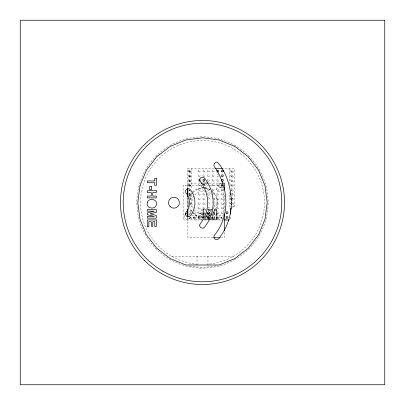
<?xml version="1.0" encoding="UTF-8"?>
<svg xmlns="http://www.w3.org/2000/svg" width="405" height="405" viewBox="0 0 405 405"><rect width="100%" height="100%" fill="white"/><g stroke="black" fill="none" stroke-linecap="round" stroke-linejoin="round"><path stroke-width="0.3" stroke-dasharray="2.02 1.52" d="M230.561 208.489L234.206 206.666L234.206 168.394L222.968 168.394M214.225 168.394L187.368 168.394L187.368 187.895M199.822 183.09L187.885 183.09L187.885 188.117M209.248 183.09L221.819 183.09M219.778 183.283L221.484 183.283M203.285 184.538L204.378 184.538L204.378 186.016M203.285 184.731L204.378 184.731M221.51 184.731L222.603 184.731M203.285 184.923L204.378 184.923M221.51 184.923L222.603 184.923M201.204 185.252L183.131 185.252L183.131 219.971L201.994 219.971M203.7 185.252L207.436 185.252M209.927 185.252L222.391 185.252M221.51 185.384L222.603 185.384M221.51 185.632L222.603 185.632M221.51 185.824L222.603 185.824M221.51 186.016L222.603 186.016M201.553 187.464L203.259 187.464M203.831 187.464L206.11 187.464M219.778 187.464L223.195 187.464M204.398 187.652L201.553 187.652L201.553 185.156M204.97 187.652L206.11 187.652L206.11 183.718M224.335 187.652L219.778 187.652L219.778 183.09M187.368 206.666L191.742 206.666L191.742 192.866M234.206 206.666L229.832 206.666L229.832 191.611M204.727 213.01L200.308 213.01L200.308 214.863L205.983 214.863M207.238 213.01L210.377 213.01M212.888 213.01L217.941 213.01L217.941 214.863L212.26 214.863M206.611 214.863L211.633 214.863M211.213 215.597L191.742 215.597L191.742 219.971M211.84 215.597L224.39 215.597M203.68 217.237L202.586 217.237L202.586 218.33L203.68 218.33M209.648 218.244L205.624 218.244L205.624 215.875M209.896 218.244L212.949 218.244L212.949 212.321M204.368 219.024L209.947 219.024M210.565 219.024L215.526 219.024L215.526 219.383M201.629 219.145L201.108 219.383L203.477 219.383M208.651 219.145L203.477 219.145L203.477 209.36M214.923 219.145L209.122 219.145L209.122 209.36M216.619 219.186L217.282 219.383L204.343 219.383M204.272 219.971L223.069 219.971M213.02 237.765L187.885 237.765L187.885 217.657M220.563 237.765L224.335 237.765L224.335 232.111M171.517 256.162L233.482 256.162M190.856 209.846L191.833 211.116M230.561 216.953L230.561 219.971M229.832 168.394L229.832 184.083M225.641 218.725L225.641 219.971M224.335 195.033L224.335 210.742M223.636 189.044L223.636 214.969M222.603 184.538L222.603 186.477L221.51 186.477L221.51 184.538M219.08 215.597L219.08 219.971M216.761 219.383L216.761 209.36L201.629 209.36L201.629 219.383M216.619 209.36L216.619 219.383M216.113 209.36L216.113 219.383M214.772 209.36L214.772 219.383M214.518 209.36L214.523 219.971M212.291 213.506L212.291 218.244M211.445 209.36L211.445 211.137M211.445 217.06L211.445 218.244M210.965 209.36L210.965 212.914M210.114 209.36L210.114 214.69M209.648 209.36L209.648 215.875M208.798 209.36L208.798 218.244M208.332 209.36L208.332 218.244M207.968 256.162L207.968 264.997M207.481 212.321L207.481 218.244M207.061 212.321L207.061 218.244M206.216 215.283L206.216 218.244M205.624 209.36L205.624 211.137M205.411 216.224L205.411 219.971M203.74 209.36L203.74 216.255M203.133 209.36L203.133 217.814M202.277 209.36L202.277 219.383M200.855 215.597L200.855 219.971M197.032 256.162L197.032 264.364M196.298 215.597L196.298 219.971M191.742 168.394L191.742 189.1M187.885 198.177L187.885 206.975M187.368 197.255L187.368 208.023M187.368 216.847L187.368 219.971M222.816 218.118A0.911 0.911 0 0 1 222.598 218.209M222.36 218.239A0.911 0.911 0 0 1 221.454 217.409A0.911 0.911 0 0 1 222.203 216.432A0.911 0.911 0 0 1 223.241 217.095M222.816 185.718A0.911 0.911 0 0 1 221.484 185.161A0.911 0.911 0 0 1 222.36 184.017M218.644 175.669A0.911 0.911 0 0 1 217.576 176.565A0.911 0.911 0 0 1 216.877 175.355A0.911 0.911 0 0 1 218.189 174.879M213.562 198.025A0.911 0.911 0 0 1 213.562 199.604M213.106 211.79A0.911 0.911 0 0 1 213.987 212.939A0.911 0.911 0 0 1 212.65 213.491M212.65 193.398A0.911 0.911 0 0 1 213.987 193.949A0.911 0.911 0 0 1 213.106 195.094M213.562 207.284A0.911 0.911 0 0 1 213.562 208.864M213.749 204.09A0.911 0.911 0 0 1 213.562 204.231M212.316 202.986A0.911 0.911 0 0 1 212.65 202.652M208.018 198.025A0.911 0.911 0 0 1 209.385 198.815A0.911 0.911 0 0 1 208.018 199.604M208.474 185.839A0.911 0.911 0 0 1 208.241 185.809M208.018 185.718A0.911 0.911 0 0 1 207.684 185.384M209.122 217.976A0.911 0.911 0 0 1 207.618 217.642A0.911 0.911 0 0 1 208.555 216.422A0.911 0.911 0 0 1 209.263 217.784M208.018 207.284A0.911 0.911 0 0 1 209.385 208.074A0.911 0.911 0 0 1 208.018 208.864M208.474 202.53A0.911 0.911 0 0 1 209.385 203.442A0.911 0.911 0 0 1 208.474 204.353M203.204 184.28A0.911 0.911 0 0 1 204.636 184.472A0.911 0.911 0 0 1 204.079 185.809M203.057 217.784A0.911 0.911 0 0 1 203.609 216.452M204.302 190.345A0.911 0.911 0 0 1 203.006 189.904A0.911 0.911 0 0 1 203.609 188.674M198.982 181.177A0.911 0.911 0 0 1 198.982 179.415M189.96 197.903A0.911 0.911 0 0 1 190.871 198.815A0.911 0.911 0 0 1 189.96 199.726M190.416 202.652A0.911 0.911 0 0 1 190.416 204.231M190.841 212.939A0.911 0.911 0 0 1 189.373 213.4A0.911 0.911 0 0 1 189.575 211.876A0.911 0.911 0 0 1 190.871 212.701M190.841 217.095A0.911 0.911 0 0 1 189.17 217.784M189.96 190.466A0.911 0.911 0 0 1 189.505 190.345M189.312 190.198A0.911 0.911 0 0 1 189.079 189.793M230.83 189.1A0.911 0.911 0 0 1 232.207 188.857A0.911 0.911 0 0 1 232.207 190.254A0.911 0.911 0 0 1 230.83 190.011M231.857 193.306A0.911 0.911 0 0 1 231.857 195.063M231.857 197.934A0.911 0.911 0 0 1 231.857 199.695M232.409 202.986A0.911 0.911 0 0 1 232.409 203.897M222.183 219.07A0.911 0.911 0 0 1 221.535 217.951A0.911 0.911 0 0 1 222.654 217.308M208.529 219.1A0.911 0.911 0 0 1 207.74 217.733A0.911 0.911 0 0 1 209.319 217.733M204.814 218.189A0.911 0.911 0 0 1 204.545 218.832M203.021 218.422A0.911 0.911 0 0 1 203.021 217.951M203.113 217.733A0.911 0.911 0 0 1 203.447 217.399M189.778 217.308A0.911 0.911 0 0 1 190.922 218.189A0.911 0.911 0 0 1 189.778 219.07A0.911 0.911 0 0 1 189.226 217.733M190.416 190.927A0.911 0.911 0 0 1 189.079 189.904M189.96 198.485A0.911 0.911 0 0 1 190.871 199.397A0.911 0.911 0 0 1 189.96 200.308M190.416 203.239A0.911 0.911 0 0 1 190.416 204.814M231.776 194.122A0.911 0.911 0 0 1 233.067 194.122A0.911 0.911 0 0 1 233.067 195.412A0.911 0.911 0 0 1 231.776 195.412M231.776 198.754A0.911 0.911 0 0 1 233.067 198.754A0.911 0.911 0 0 1 233.067 200.04A0.911 0.911 0 0 1 231.776 200.04M232.424 203.113A0.911 0.911 0 0 1 233.265 204.373A0.911 0.911 0 0 1 231.776 204.672M211.157 190.411A14.464 14.464 0 0 1 211.157 214.817M210.62 215.141A14.464 14.464 0 0 1 204.014 217.065M203.386 217.08A14.464 14.464 0 0 1 193.155 212.843M191.909 211.42A14.464 14.464 0 0 1 189.793 207.557M189.793 197.67A14.464 14.464 0 0 1 192.724 192.836M193.155 192.385A14.464 14.464 0 0 1 203.386 188.148M205.274 188.269A14.464 14.464 0 0 1 210.068 189.783M190.021 217.369A2.891 2.891 0 0 1 186.33 219.135A2.891 2.891 0 0 1 184.564 215.445M188.927 214.022A2.891 2.891 0 0 1 189.899 215.156M214.022 198.05A11.573 11.573 0 0 1 213.627 208.008M210.544 211.709A11.573 11.573 0 0 1 205.634 213.967M205.041 214.068A11.573 11.573 0 0 1 194.294 209.775M193.286 208.261A11.573 11.573 0 0 1 204.753 191.125M205.35 191.211A11.573 11.573 0 0 1 212.093 194.992M189.803 198.172A0.911 0.911 0 0 1 189.803 199.457M188.365 199.27A0.911 0.911 0 0 1 188.365 198.359M188.922 193.306A0.911 0.911 0 0 1 190.066 194.182A0.911 0.911 0 0 1 188.922 195.063M188.512 204.09A0.911 0.911 0 0 1 188.922 202.561M189.611 190.345A0.911 0.911 0 0 1 188.922 190.436M197.529 264.268A61.965 61.965 0 0 1 149.683 170.09A61.965 61.965 0 0 1 255.317 170.09A61.965 61.965 0 0 1 207.471 264.268M216.214 265.731A64.699 64.699 0 0 1 188.786 265.731M212.012 191.454A14.58 14.58 0 0 1 212.807 212.807M209.79 215.126A14.58 14.58 0 0 1 206.272 216.584M203.583 217.04A14.58 14.58 0 0 1 189.368 208.828M188.285 205.75A14.58 14.58 0 0 1 188.285 199.25M189.135 196.668A14.58 14.58 0 0 1 191.454 192.988M192.193 192.193A14.58 14.58 0 0 1 209.79 189.874M169.695 145.678A65.61 65.61 0 0 1 259.17 169.432A65.61 65.61 0 0 1 235.831 259.013M235.305 259.322A65.61 65.61 0 0 1 145.987 235.831M145.678 235.305A65.61 65.61 0 0 1 169.168 145.987M194.567 217.237L193.474 217.237L193.474 218.33L194.567 218.33L194.567 217.237M199.123 217.237L198.03 217.237L198.03 218.33L199.123 218.33L199.123 217.237M208.236 217.237L207.142 217.237L207.142 218.33L208.236 218.33L208.236 217.237M212.792 217.237L211.699 217.237L211.699 218.33L212.792 218.33L212.792 217.237M217.348 217.237L216.255 217.237L216.255 218.33L217.348 218.33L217.348 217.237M221.905 217.237L220.811 217.237L220.811 218.33L221.905 218.33L221.905 217.237M221.905 213.491A0.911 0.911 0 0 0 223.271 212.701A0.911 0.911 0 0 0 221.905 211.911A0.911 0.911 0 0 0 221.905 213.491M221.905 208.864A0.911 0.911 0 0 0 223.271 208.074A0.911 0.911 0 0 0 221.905 207.284A0.911 0.911 0 0 0 221.905 208.864M221.905 204.231A0.911 0.911 0 0 0 223.271 203.442A0.911 0.911 0 0 0 221.905 202.652A0.911 0.911 0 0 0 221.905 204.231M221.905 199.604A0.911 0.911 0 0 0 223.271 198.815A0.911 0.911 0 0 0 221.905 198.025A0.911 0.911 0 0 0 221.905 199.604M221.905 194.972A0.911 0.911 0 0 0 223.271 194.182A0.911 0.911 0 0 0 221.905 193.398A0.911 0.911 0 0 0 221.905 194.972M221.905 190.345A0.911 0.911 0 0 0 223.271 189.555A0.911 0.911 0 0 0 221.905 188.765A0.911 0.911 0 0 0 221.905 190.345M217.277 199.604A0.911 0.911 0 0 0 218.644 198.815A0.911 0.911 0 0 0 217.277 198.025A0.911 0.911 0 0 0 217.277 199.604M217.277 185.718A0.911 0.911 0 0 0 218.644 184.928A0.911 0.911 0 0 0 217.277 184.138A0.911 0.911 0 0 0 217.277 185.718M217.277 181.086A0.911 0.911 0 0 0 218.644 180.296A0.911 0.911 0 0 0 217.277 179.506A0.911 0.911 0 0 0 217.277 181.086M217.277 213.491A0.911 0.911 0 0 0 218.644 212.701A0.911 0.911 0 0 0 217.277 211.911A0.911 0.911 0 0 0 217.277 213.491M217.277 194.972A0.911 0.911 0 0 0 218.644 194.182A0.911 0.911 0 0 0 217.277 193.398A0.911 0.911 0 0 0 217.277 194.972M217.277 218.118A0.911 0.911 0 0 0 218.644 217.328A0.911 0.911 0 0 0 217.277 216.543A0.911 0.911 0 0 0 217.277 218.118M217.277 208.864A0.911 0.911 0 0 0 218.644 208.074A0.911 0.911 0 0 0 217.277 207.284A0.911 0.911 0 0 0 217.277 208.864M217.277 204.231A0.911 0.911 0 0 0 218.644 203.442A0.911 0.911 0 0 0 217.277 202.652A0.911 0.911 0 0 0 217.277 204.231M217.277 190.345A0.911 0.911 0 0 0 218.644 189.555A0.911 0.911 0 0 0 217.277 188.765A0.911 0.911 0 0 0 217.277 190.345M212.65 185.718A0.911 0.911 0 0 0 214.017 184.928A0.911 0.911 0 0 0 212.65 184.138A0.911 0.911 0 0 0 212.65 185.718M212.65 176.458A0.911 0.911 0 0 0 214.017 175.669A0.911 0.911 0 0 0 212.65 174.879A0.911 0.911 0 0 0 212.65 176.458M212.65 171.826A0.911 0.911 0 0 0 214.017 171.037A0.911 0.911 0 0 0 212.65 170.252A0.911 0.911 0 0 0 212.65 171.826M212.65 181.086A0.911 0.911 0 0 0 214.017 180.296A0.911 0.911 0 0 0 212.65 179.506A0.911 0.911 0 0 0 212.65 181.086M212.65 190.345A0.911 0.911 0 0 0 214.017 189.555A0.911 0.911 0 0 0 212.65 188.765A0.911 0.911 0 0 0 212.65 190.345M208.018 176.458A0.911 0.911 0 0 0 209.385 175.669A0.911 0.911 0 0 0 208.018 174.879A0.911 0.911 0 0 0 208.018 176.458M208.018 171.826A0.911 0.911 0 0 0 209.385 171.037A0.911 0.911 0 0 0 208.018 170.252A0.911 0.911 0 0 0 208.018 171.826M208.018 213.491A0.911 0.911 0 0 0 209.385 212.701A0.911 0.911 0 0 0 208.018 211.911A0.911 0.911 0 0 0 208.018 213.491M208.018 181.086A0.911 0.911 0 0 0 209.385 180.296A0.911 0.911 0 0 0 208.018 179.506A0.911 0.911 0 0 0 208.018 181.086M208.018 194.972A0.911 0.911 0 0 0 209.385 194.182A0.911 0.911 0 0 0 208.018 193.398A0.911 0.911 0 0 0 208.018 194.972M208.018 190.345A0.911 0.911 0 0 0 209.385 189.555A0.911 0.911 0 0 0 208.018 188.765A0.911 0.911 0 0 0 208.018 190.345M203.391 199.604A0.911 0.911 0 0 0 204.758 198.815A0.911 0.911 0 0 0 203.391 198.025A0.911 0.911 0 0 0 203.391 199.604M203.391 171.826A0.911 0.911 0 0 0 204.758 171.037A0.911 0.911 0 0 0 203.391 170.252A0.911 0.911 0 0 0 203.391 171.826M203.391 176.458A0.911 0.911 0 0 0 204.758 175.669A0.911 0.911 0 0 0 203.391 174.879A0.911 0.911 0 0 0 203.391 176.458M203.391 213.491A0.911 0.911 0 0 0 204.758 212.701A0.911 0.911 0 0 0 203.391 211.911A0.911 0.911 0 0 0 203.391 213.491M203.391 194.972A0.911 0.911 0 0 0 204.758 194.182A0.911 0.911 0 0 0 203.391 193.398A0.911 0.911 0 0 0 203.391 194.972M203.391 208.864A0.911 0.911 0 0 0 204.758 208.074A0.911 0.911 0 0 0 203.391 207.284A0.911 0.911 0 0 0 203.391 208.864M203.391 204.231A0.911 0.911 0 0 0 204.758 203.442A0.911 0.911 0 0 0 203.391 202.652A0.911 0.911 0 0 0 203.391 204.231M198.759 185.718A0.911 0.911 0 0 0 200.126 184.928A0.911 0.911 0 0 0 198.759 184.138A0.911 0.911 0 0 0 198.759 185.718M198.759 176.458A0.911 0.911 0 0 0 200.126 175.669A0.911 0.911 0 0 0 198.759 174.879A0.911 0.911 0 0 0 198.759 176.458M198.759 199.604A0.911 0.911 0 0 0 200.126 198.815A0.911 0.911 0 0 0 198.759 198.025A0.911 0.911 0 0 0 198.759 199.604M198.759 171.826A0.911 0.911 0 0 0 200.126 171.037A0.911 0.911 0 0 0 198.759 170.252A0.911 0.911 0 0 0 198.759 171.826M198.759 213.491A0.911 0.911 0 0 0 200.126 212.701A0.911 0.911 0 0 0 198.759 211.911A0.911 0.911 0 0 0 198.759 213.491M198.759 194.972A0.911 0.911 0 0 0 200.126 194.182A0.911 0.911 0 0 0 198.759 193.398A0.911 0.911 0 0 0 198.759 194.972M198.759 208.864A0.911 0.911 0 0 0 200.126 208.074A0.911 0.911 0 0 0 198.759 207.284A0.911 0.911 0 0 0 198.759 208.864M198.759 204.231A0.911 0.911 0 0 0 200.126 203.442A0.911 0.911 0 0 0 198.759 202.652A0.911 0.911 0 0 0 198.759 204.231M198.759 190.345A0.911 0.911 0 0 0 200.126 189.555A0.911 0.911 0 0 0 198.759 188.765A0.911 0.911 0 0 0 198.759 190.345M194.132 213.491A0.911 0.911 0 0 0 195.499 212.701A0.911 0.911 0 0 0 194.132 211.911A0.911 0.911 0 0 0 194.132 213.491M194.132 218.118A0.911 0.911 0 0 0 195.499 217.328A0.911 0.911 0 0 0 194.132 216.543A0.911 0.911 0 0 0 194.132 218.118M189.505 176.458A0.911 0.911 0 0 0 190.871 175.669A0.911 0.911 0 0 0 189.505 174.879A0.911 0.911 0 0 0 189.505 176.458M189.505 181.086A0.911 0.911 0 0 0 190.871 180.296A0.911 0.911 0 0 0 189.505 179.506A0.911 0.911 0 0 0 189.505 181.086M189.505 171.826A0.911 0.911 0 0 0 190.871 171.037A0.911 0.911 0 0 0 189.505 170.252A0.911 0.911 0 0 0 189.505 171.826M189.505 185.718A0.911 0.911 0 0 0 190.871 184.928A0.911 0.911 0 0 0 189.505 184.138A0.911 0.911 0 0 0 189.505 185.718M189.505 194.972A0.911 0.911 0 0 0 190.871 194.182A0.911 0.911 0 0 0 189.505 193.398A0.911 0.911 0 0 0 189.505 194.972M231.164 171.826A0.911 0.911 0 0 0 232.531 171.037A0.911 0.911 0 0 0 231.164 170.252A0.911 0.911 0 0 0 231.164 171.826M231.164 176.458A0.911 0.911 0 0 0 232.531 175.669A0.911 0.911 0 0 0 231.164 174.879A0.911 0.911 0 0 0 231.164 176.458M231.164 181.086A0.911 0.911 0 0 0 232.531 180.296A0.911 0.911 0 0 0 231.164 179.506A0.911 0.911 0 0 0 231.164 181.086M231.164 185.718A0.911 0.911 0 0 0 232.531 184.928A0.911 0.911 0 0 0 231.164 184.138A0.911 0.911 0 0 0 231.164 185.718M212.65 218.118A0.911 0.911 0 0 0 214.017 217.328A0.911 0.911 0 0 0 212.65 216.543A0.911 0.911 0 0 0 212.65 218.118M198.759 218.118A0.911 0.911 0 0 0 200.126 217.328A0.911 0.911 0 0 0 198.759 216.543A0.911 0.911 0 0 0 198.759 218.118M217.146 218.832A0.911 0.911 0 0 0 218.67 218.422A0.911 0.911 0 0 0 217.551 217.308A0.911 0.911 0 0 0 217.146 218.832M212.514 218.832A0.911 0.911 0 0 0 214.037 218.422A0.911 0.911 0 0 0 212.924 217.308A0.911 0.911 0 0 0 212.514 218.832M198.627 218.832A0.911 0.911 0 0 0 200.151 218.422A0.911 0.911 0 0 0 199.037 217.308A0.911 0.911 0 0 0 198.627 218.832M194 218.832A0.911 0.911 0 0 0 195.524 218.422A0.911 0.911 0 0 0 194.405 217.308A0.911 0.911 0 0 0 194 218.832M189.505 172.414A0.911 0.911 0 0 0 190.871 171.624A0.911 0.911 0 0 0 189.505 170.834A0.911 0.911 0 0 0 189.505 172.414M189.505 177.041A0.911 0.911 0 0 0 190.871 176.251A0.911 0.911 0 0 0 189.505 175.461A0.911 0.911 0 0 0 189.505 177.041M189.505 181.668A0.911 0.911 0 0 0 190.871 180.878A0.911 0.911 0 0 0 189.505 180.093A0.911 0.911 0 0 0 189.505 181.668M189.505 186.3A0.911 0.911 0 0 0 190.871 185.51A0.911 0.911 0 0 0 189.505 184.72A0.911 0.911 0 0 0 189.505 186.3M189.505 195.559A0.911 0.911 0 0 0 190.871 194.77A0.911 0.911 0 0 0 189.505 193.98A0.911 0.911 0 0 0 189.505 195.559M231.969 172.414A0.911 0.911 0 0 0 233.336 171.624A0.911 0.911 0 0 0 231.969 170.834A0.911 0.911 0 0 0 231.969 172.414M231.969 177.041A0.911 0.911 0 0 0 233.336 176.251A0.911 0.911 0 0 0 231.969 175.461A0.911 0.911 0 0 0 231.969 177.041M231.969 181.668A0.911 0.911 0 0 0 233.336 180.878A0.911 0.911 0 0 0 231.969 180.093A0.911 0.911 0 0 0 231.969 181.668M231.969 186.3A0.911 0.911 0 0 0 233.336 185.51A0.911 0.911 0 0 0 231.969 184.72A0.911 0.911 0 0 0 231.969 186.3M231.969 190.927A0.911 0.911 0 0 0 233.336 190.137A0.911 0.911 0 0 0 231.969 189.348A0.911 0.911 0 0 0 231.969 190.927M217.844 191.206A2.891 2.891 0 0 0 222.365 189.044A2.891 2.891 0 0 0 218.229 186.209A2.891 2.891 0 0 0 217.844 191.206M188.7 185.718A0.911 0.911 0 0 0 190.066 184.928A0.911 0.911 0 0 0 188.7 184.138A0.911 0.911 0 0 0 188.7 185.718M188.7 181.086A0.911 0.911 0 0 0 190.066 180.296A0.911 0.911 0 0 0 188.7 179.506A0.911 0.911 0 0 0 188.7 181.086M188.7 176.458A0.911 0.911 0 0 0 190.066 175.669A0.911 0.911 0 0 0 188.7 174.879A0.911 0.911 0 0 0 188.7 176.458M188.7 171.826A0.911 0.911 0 0 0 190.066 171.037A0.911 0.911 0 0 0 188.7 170.252A0.911 0.911 0 0 0 188.7 171.826"/><path stroke-width="0.61" d="M231.604 207.973L230.561 208.489L230.561 213.931M215.475 168.394L222.345 168.394M201.082 183.09L207.993 183.09M222.446 183.09L224.335 183.09L224.335 190.006M224.304 219.971L229.311 219.971M213.648 237.765L219.935 237.765M224.335 213.886L224.335 230.855M187.885 188.75L187.885 196.916M187.885 208.858L187.885 217.029M187.368 188.472L187.368 196.071M187.368 209.279L187.368 216.847M221.576 180.751A0.911 0.911 0 0 1 222.284 179.39A0.911 0.911 0 0 1 223.221 180.61A0.911 0.911 0 0 1 221.717 180.944M216.852 170.804A0.911 0.911 0 0 1 217.89 170.14A0.911 0.911 0 0 1 218.639 171.118A0.911 0.911 0 0 1 217.733 171.948M217.495 171.917A0.911 0.911 0 0 1 217.277 171.826M216.943 171.492A0.911 0.911 0 0 1 216.852 171.274M199.452 179.415A0.911 0.911 0 0 1 199.452 181.177M185.409 214.21A2.891 2.891 0 0 1 187.515 213.521M231.387 199.695A0.911 0.911 0 0 1 231.387 197.934M231.387 204.322A0.911 0.911 0 0 1 231.387 202.561M230.977 194.83A0.911 0.911 0 0 1 230.977 193.539M185.49 213.683C184.964 216.321 188.745 217.976 190.325 215.799A20.959 20.959 0 0 0 190.325 189.621C188.239 186.796 183.759 190.375 186.057 193.038A15.491 15.491 0 0 1 186.057 212.387L185.49 213.683M199.721 225.064C199.199 227.701 202.976 229.357 204.56 227.185A39.184 39.184 0 0 0 204.56 178.24A2.734 2.734 0 0 0 200.718 177.81A2.734 2.734 0 0 0 200.293 181.653A33.716 33.716 0 0 1 200.293 223.768L199.721 225.064M147.258 202.814C145.689 208.529 155.485 210.215 156.37 204.677C157.97 198.956 148.114 197.281 147.258 202.814M140.003 185.753L137.801 202.5L140.003 219.247L146.468 234.849L156.75 248.25L170.151 258.532L185.753 264.997L219.247 264.997L234.849 258.532L248.25 248.25L258.532 234.849L264.997 219.247L267.199 202.5L264.997 185.753L258.532 170.151L248.25 156.75L234.849 146.468L219.247 140.003L202.5 137.801L185.753 140.003L170.151 146.468L156.75 156.75L146.468 170.151L140.003 185.753M214.458 163.367L214.113 164.055A3.286 3.286 0 0 0 214.154 166.359C221.667 176.919 225.899 189.727 225.899 202.713A51.941 51.941 0 0 1 214.523 235.148A2.734 2.734 0 0 0 214.954 238.99A2.734 2.734 0 0 0 218.796 238.565A57.409 57.409 0 0 0 231.366 202.713C231.093 188.411 227.083 173.284 217.657 162.349A2.506 2.506 0 0 0 215.561 162.395L214.458 163.367M156.295 212.19L150.184 213.815L156.295 215.419L156.295 218.133L147.334 218.133L147.334 216.452L154.386 216.452L147.334 214.675L147.334 212.934L154.386 211.162L147.334 211.162L147.334 209.481L156.295 209.481L156.295 212.19M384.75 20.25L20.25 20.25L20.25 384.75L384.75 384.75L384.75 20.25M156.295 178.276L154.781 178.276L154.781 180.934L147.334 180.934L147.334 182.741L154.781 182.741L154.781 185.394L156.295 185.394L156.295 178.276M151.445 186.356L149.723 186.356L149.723 189.727L151.445 189.727L151.445 186.356M156.295 190.735L147.334 190.735L147.334 192.547L151.252 192.547L151.252 196.091L147.334 196.091L147.334 197.898L156.295 197.898L156.295 196.091L152.771 196.091L152.771 192.547L156.295 192.547L156.295 190.735M156.295 219.93L147.334 219.93L147.334 226.744L148.848 226.744L148.848 221.743L151.283 221.743L151.283 226.238L152.791 226.238L152.791 221.743L154.781 221.743L154.781 226.577L156.295 226.577L156.295 219.93M226.537 213.491A0.911 0.911 0 0 0 227.904 212.701A0.911 0.911 0 0 0 226.537 211.911A0.911 0.911 0 0 0 226.537 213.491M221.905 176.458A0.911 0.911 0 0 0 223.271 175.669A0.911 0.911 0 0 0 221.905 174.879A0.911 0.911 0 0 0 221.905 176.458M221.905 171.826A0.911 0.911 0 0 0 223.271 171.037A0.911 0.911 0 0 0 221.905 170.252A0.911 0.911 0 0 0 221.905 171.826M203.391 181.086A0.911 0.911 0 0 0 204.758 180.296A0.911 0.911 0 0 0 203.391 179.506A0.911 0.911 0 0 0 203.391 181.086M226.537 218.118A0.911 0.911 0 0 0 227.904 217.328A0.911 0.911 0 0 0 226.537 216.543A0.911 0.911 0 0 0 226.537 218.118M162.861 271.158A79.279 79.279 0 0 0 281.779 202.5A79.279 79.279 0 0 0 162.861 133.842A79.279 79.279 0 0 0 162.861 271.158M170.09 206.575A5.468 5.468 0 0 0 179.238 204.125A5.468 5.468 0 0 0 172.545 197.427A5.468 5.468 0 0 0 170.09 206.575M144.904 260.886A82.013 82.013 0 0 0 281.86 223.185A82.013 82.013 0 0 0 180.736 123.429A82.013 82.013 0 0 0 144.904 260.886"/></g></svg>
